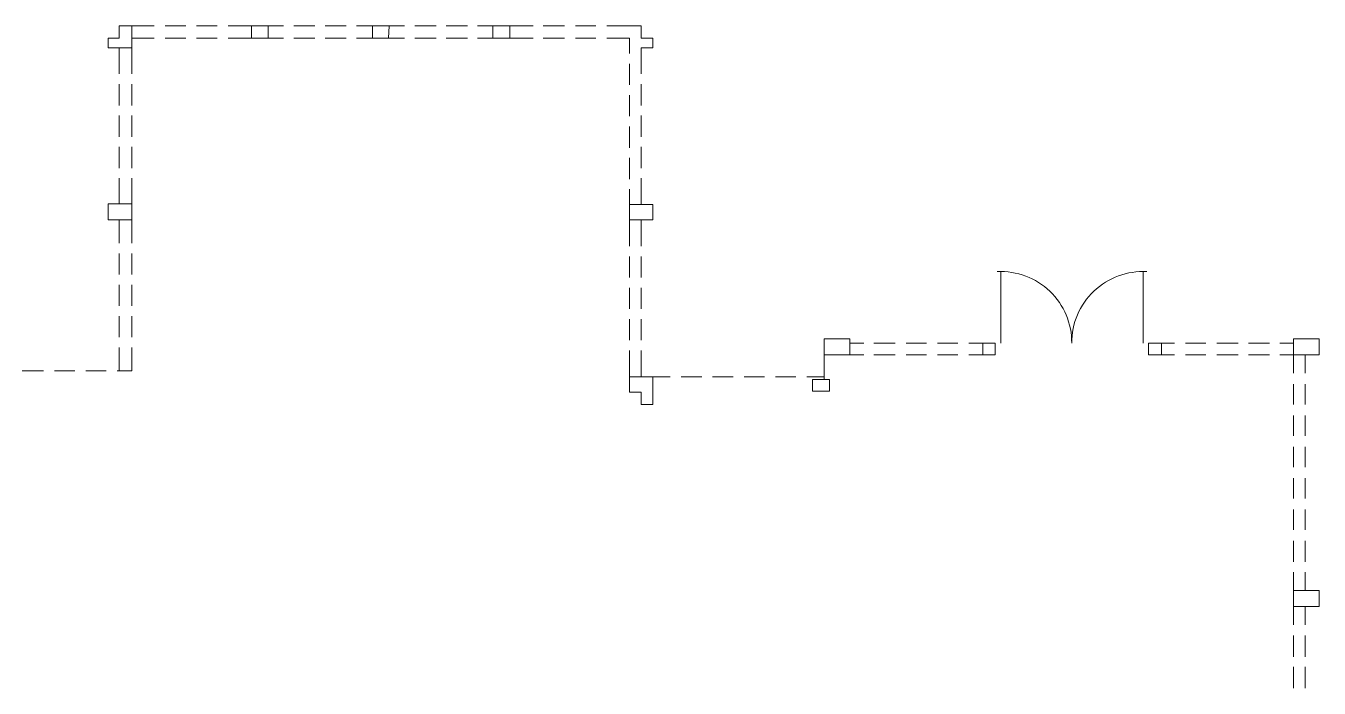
# Model space of a CAD drawing. Header units: millimetres. Extents: x 0 to 90.1, y 0 to 45.4.
# Drawn here: x 58.87 to 90.12, y 29.4 to 45.41 of the extents above; entities that cross this region are included whole.
import ezdxf

# ---------------------------------------------------------------- set-up
doc = ezdxf.new("R2010")
doc.units = ezdxf.units.MM
doc.layers.add('PDF_014402$BL-ABOVE', color=7, linetype='Continuous')

msp = doc.modelspace()

# ---------------------------------------------------------------- linework, layer by layer
at = {"layer": 'PDF_014402$BL-ABOVE', "lineweight": 9}
for points in [[(61.429, 44.881), (61.429, 45.41), (61.975, 45.41), (61.429, 45.41), (61.129, 45.41), (61.129, 45.11), (60.864, 45.11), (60.864, 44.881), (61.129, 44.881), (61.129, 44.246)], [(71.126, 45.11), (70.562, 45.11), (70.157, 45.11), (70.157, 45.41), (70.562, 45.41), (70.562, 45.11), (70.562, 45.41), (70.157, 45.41), (70.157, 45.11), (69.786, 45.11)], [(70.562, 45.41), (71.126, 45.41)], [(71.373, 45.41), (71.885, 45.41)], [(72.149, 45.41), (72.643, 45.41)], [(73.736, 44.246), (73.736, 44.881), (74.018, 44.881), (74.018, 45.11), (73.736, 45.11), (73.736, 45.41), (73.454, 45.41), (72.907, 45.41)], [(61.429, 44.246), (61.429, 44.881), (60.864, 44.881), (60.864, 45.11), (61.129, 45.11)], [(61.975, 45.11), (61.429, 45.11)], [(62.733, 45.11), (62.24, 45.11)], [(63.492, 45.11), (62.998, 45.11)], [(64.32, 45.11), (63.756, 45.11)], [(64.726, 45.11), (65.096, 45.11)], [(65.343, 45.11), (65.854, 45.11)], [(66.101, 45.11), (66.613, 45.11)], [(66.859, 45.11), (67.247, 45.11)], [(67.635, 45.11), (68.023, 45.11)], [(68.27, 45.11), (68.781, 45.11)], [(69.028, 45.11), (69.54, 45.11)], [(71.373, 45.11), (71.885, 45.11)], [(72.149, 45.11), (72.643, 45.11)], [(72.907, 45.11), (73.454, 45.11), (73.454, 44.74)], [(73.454, 44.493), (73.454, 43.982)], [(61.129, 43.999), (61.129, 43.488)], [(61.429, 43.488), (61.429, 43.999)], [(73.736, 43.999), (73.736, 43.488)], [(73.454, 43.735), (73.454, 43.223)], [(61.129, 43.241), (61.129, 42.73)], [(61.429, 42.73), (61.429, 43.241)], [(73.736, 43.241), (73.736, 42.73)], [(73.454, 42.977), (73.454, 42.465)], [(61.129, 42.483), (61.129, 41.971)], [(61.429, 41.971), (61.429, 42.483)], [(73.454, 42.218), (73.454, 41.707)], [(73.736, 42.483), (73.736, 41.971)], [(61.129, 41.725), (61.129, 41.108)], [(61.429, 41.108), (61.429, 41.725)], [(73.736, 41.725), (73.736, 41.09)], [(73.454, 41.46), (73.454, 41.09)], [(61.129, 40.155), (61.129, 40.72)], [(61.429, 40.155), (61.429, 40.72)], [(73.454, 40.72), (73.454, 40.085)], [(73.736, 40.72), (73.736, 40.085)], [(61.129, 39.397), (61.129, 39.909)], [(61.429, 39.397), (61.429, 39.909)], [(73.454, 39.838), (73.454, 39.327)], [(73.736, 39.838), (73.736, 39.327)], [(82.429, 39.468), (82.429, 37.74), (82.429, 39.468)], [(85.867, 39.468), (85.867, 37.74), (85.867, 39.468)], [(61.129, 38.639), (61.129, 39.15)], [(61.429, 38.639), (61.429, 39.15)], [(73.454, 39.08), (73.454, 38.568)], [(73.736, 39.08), (73.736, 38.568)], [(61.129, 37.881), (61.129, 38.392)], [(61.429, 37.881), (61.429, 38.392)], [(73.454, 38.322), (73.454, 37.81)], [(73.736, 38.322), (73.736, 37.81)], [(61.076, 37.07), (61.429, 37.07), (61.429, 37.634)], [(61.129, 37.07), (61.129, 37.634)], [(73.454, 37.563), (73.454, 36.929)], [(73.736, 37.563), (73.736, 36.929)], [(78.779, 37.74), (79.114, 37.74)], [(79.361, 37.74), (79.872, 37.74)], [(80.137, 37.74), (80.63, 37.74)], [(80.895, 37.74), (81.388, 37.74)], [(81.653, 37.74), (81.988, 37.74)], [(86.308, 37.74), (86.625, 37.74)], [(86.89, 37.74), (87.383, 37.74)], [(87.648, 37.74), (88.159, 37.74)], [(88.406, 37.74), (88.917, 37.74)], [(89.164, 37.74), (89.499, 37.74)], [(78.779, 37.458), (79.114, 37.458)], [(79.361, 37.458), (79.872, 37.458)], [(80.137, 37.458), (80.63, 37.458)], [(80.895, 37.458), (81.388, 37.458)], [(81.653, 37.458), (81.988, 37.458)], [(86.625, 37.458), (86.308, 37.458)], [(87.383, 37.458), (86.89, 37.458)], [(88.159, 37.458), (87.648, 37.458)], [(88.917, 37.458), (88.406, 37.458)], [(89.499, 37.017), (89.499, 37.458), (89.164, 37.458)], [(89.781, 37.458), (89.781, 37.017)], [(59.295, 37.07), (58.784, 37.07)], [(60.053, 37.07), (59.56, 37.07)], [(60.812, 37.07), (60.318, 37.07)], [(74.018, 36.259), (74.018, 36.929), (73.454, 36.929), (73.454, 36.558), (73.736, 36.558), (73.736, 36.259)], [(74.018, 36.558), (74.018, 36.929), (74.441, 36.929)], [(74.706, 36.929), (75.199, 36.929)], [(75.464, 36.929), (75.958, 36.929)], [(76.222, 36.929), (76.716, 36.929)], [(76.98, 36.929), (77.474, 36.929)], [(77.739, 36.929), (78.162, 36.929)], [(89.499, 36.752), (89.499, 36.259)], [(89.781, 36.752), (89.781, 36.259)], [(89.499, 35.994), (89.499, 35.5)], [(89.781, 35.994), (89.781, 35.5)], [(89.499, 35.236), (89.499, 34.742)], [(89.781, 35.236), (89.781, 34.742)], [(89.499, 34.478), (89.499, 33.984)], [(89.781, 34.478), (89.781, 33.984)], [(89.499, 33.72), (89.499, 33.226)], [(89.781, 33.72), (89.781, 33.226)], [(89.499, 32.961), (89.499, 32.45)], [(89.781, 32.961), (89.781, 32.45)], [(89.499, 32.203), (89.499, 31.762)], [(89.781, 32.203), (89.781, 31.762)], [(89.499, 31.374), (89.499, 30.934)], [(89.781, 30.934), (89.781, 31.374)], [(89.499, 30.669), (89.499, 30.158)], [(89.781, 30.158), (89.781, 30.669)], [(89.499, 29.911), (89.499, 29.4)], [(89.781, 29.4), (89.781, 29.911)]]:
    msp.add_lwpolyline(points, dxfattribs=at)
for points in [[(62.24, 45.41), (62.733, 45.41)], [(62.998, 45.41), (63.492, 45.41)], [(63.756, 45.41), (64.32, 45.41)], [(64.726, 45.41), (64.32, 45.41), (64.32, 45.11), (64.726, 45.11)], [(64.726, 45.41), (64.32, 45.41), (64.32, 45.11), (64.726, 45.11)], [(65.096, 45.41), (64.726, 45.41)], [(65.854, 45.41), (65.343, 45.41)], [(66.613, 45.41), (66.101, 45.41)], [(67.247, 45.41), (66.859, 45.41), (67.247, 45.41), (67.653, 45.41), (68.023, 45.41), (67.653, 45.41), (67.635, 45.11), (67.247, 45.11)], [(67.653, 45.41), (67.635, 45.11), (67.247, 45.11), (67.247, 45.41)], [(68.781, 45.41), (68.27, 45.41)], [(69.54, 45.41), (69.028, 45.41)], [(70.157, 45.41), (69.786, 45.41)], [(61.429, 41.108), (60.864, 41.108), (60.864, 40.72), (61.429, 40.72)], [(74.018, 41.09), (73.454, 41.09), (73.454, 40.72), (74.018, 40.72)], [(78.779, 37.458), (78.779, 37.846), (78.162, 37.846), (78.162, 37.458)], [(78.779, 37.458), (78.779, 37.846), (78.162, 37.846), (78.162, 37.458)], [(89.499, 37.846), (90.116, 37.846), (90.116, 37.458), (89.499, 37.458)], [(82.288, 37.458), (82.288, 37.74), (81.988, 37.74), (81.988, 37.458)], [(82.288, 37.458), (82.288, 37.74), (81.988, 37.74), (81.988, 37.458)], [(86.308, 37.458), (86.308, 37.74), (85.99, 37.74), (85.99, 37.458)], [(86.308, 37.458), (86.308, 37.74), (85.99, 37.74), (85.99, 37.458)], [(78.162, 36.858), (78.162, 37.458)], [(77.88, 36.576), (78.285, 36.576), (78.285, 36.858), (77.88, 36.858)], [(77.88, 36.576), (78.285, 36.576), (78.285, 36.858), (77.88, 36.858)], [(74.018, 36.259), (73.736, 36.259)], [(89.499, 31.762), (90.116, 31.762), (90.116, 31.374), (89.499, 31.374)]]:
    msp.add_lwpolyline(points, close=True, dxfattribs=at)
msp.add_lwpolyline([(85.955, 39.468, 0.431544), (84.139, 37.74, 0.432761), (82.341, 39.468)], format="xyb", dxfattribs=at)

doc.saveas('drawing.dxf')
